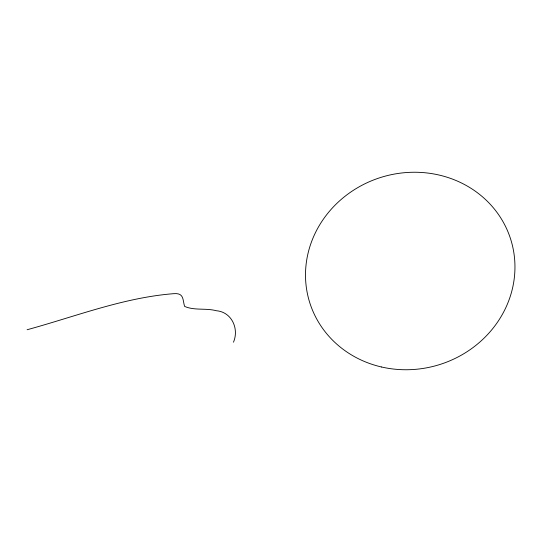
<?xml version="1.0" encoding="UTF-8"?>
<svg xmlns="http://www.w3.org/2000/svg" width="542" height="542" viewBox="0 0 542 542"><rect width="100%" height="100%" fill="white"/><g stroke="black" fill="none" stroke-linecap="round" stroke-linejoin="round"><path stroke-width="0.81" d="M233.473 342.219C239.266 328.709 231.698 311.948 216.299 310.729C205.96 307.91 194.456 310.742 184.605 306.399C182.546 299.828 184.233 292.748 173.711 293.676C123.359 297.605 75.487 316.528 27.1 329.746M381.636 367.015A105.351 98.088 -17.3 0 0 511.777 242.985A105.351 98.088 -17.3 0 0 337.273 202.999A105.351 98.088 -17.3 0 0 381.636 367.015"/></g></svg>
